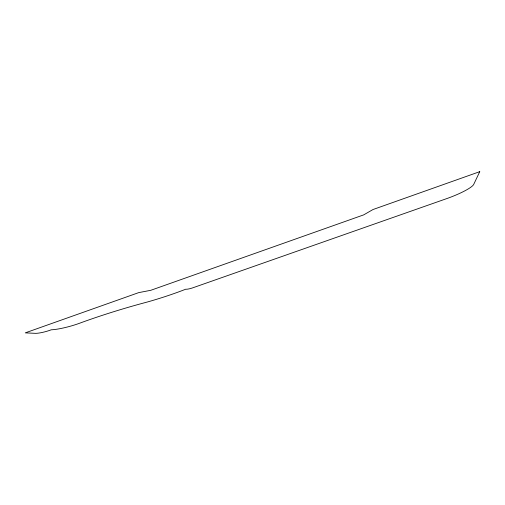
<?xml version="1.0" encoding="UTF-8"?>
<svg xmlns="http://www.w3.org/2000/svg" width="505" height="505" viewBox="0 0 505 505"><rect width="100%" height="100%" fill="white"/><g stroke="black" fill="none" stroke-linecap="round" stroke-linejoin="round"><path stroke-width="0.76" d="M479.75 171.662L473.722 184.382A26.847 4.577 -20.8 0 1 446.691 198.623L192.872 287.787A5.921 1.004 -16.9 0 1 185.808 289.188A84.979 15.825 -16.2 0 1 147.555 301.952A116.333 16.431 -16.3 0 0 79.26 323.358A22.498 3.68 -15.2 0 1 51.245 329.803A11.192 1.805 -14.9 0 1 35.552 333.338L25.25 332.871L138.742 292.616L150.787 290.299L363.695 214.877L372.999 209.531L479.75 171.662"/></g></svg>
